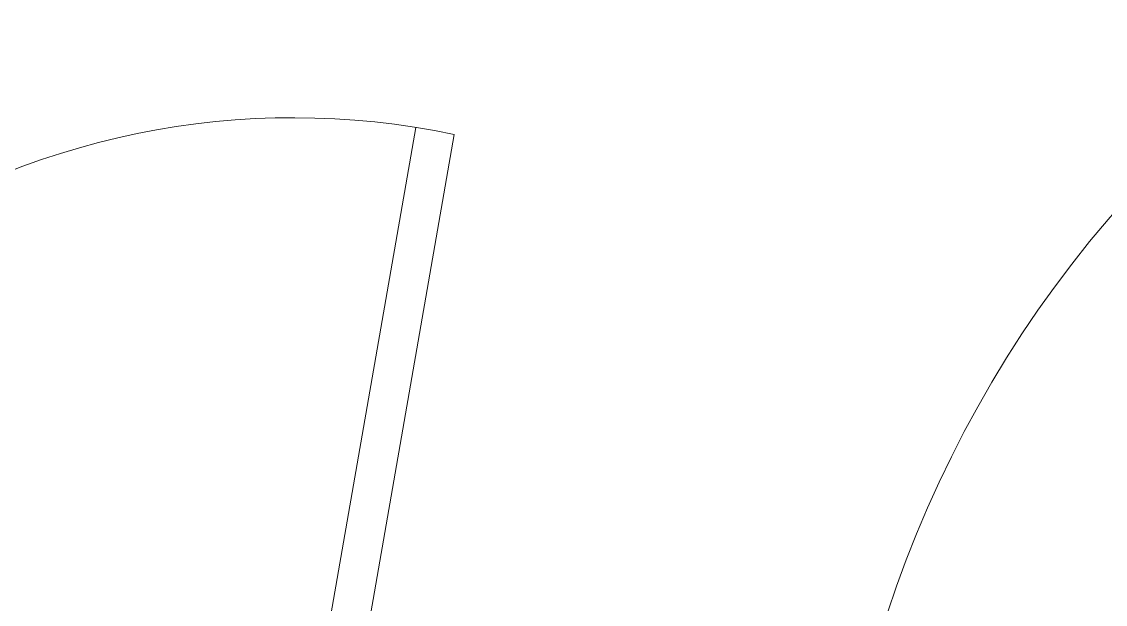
# Model space of a CAD drawing. Extents: x 274235 to 276654, y 142848 to 144425.
# Drawn here: x 276092.922 to 276094.036, y 143078.968 to 143079.567 of the extents above; entities that cross this region are included whole.
import ezdxf

# ---------------------------------------------------------------- set-up
doc = ezdxf.new("R2010")
doc.units = 0
doc.header["$LTSCALE"] = 1.5
doc.layers.get('0').update_dxf_attribs({"linetype": 'CONTINUOUS', "lineweight": 0})
doc.layers.add('_ACM-A-DOOR', color=1, linetype='CONTINUOUS', lineweight=5)

# ---------------------------------------------------------------- blocks, each defined once
blk = doc.blocks.new('ACM_Door-Regular-Single - 1323_1200_ S-2217204-F5_Working')
at = {"layer": '_ACM-A-DOOR'}
blk.add_arc((579.9999999999928, 20.00000000000006), 1199.999999999999, 89.99999999999994, 179.9999999999999, dxfattribs=at)
blk = doc.blocks.new('ACM_Door-Regular-Single-45D - 0923_800_ S-45-2487939-F5_Working')
at = {"layer": '_ACM-A-DOOR'}
for p, q in [((419.9999999999918, 20.00000000000209), (-165.331761003769, 605.3317610044207)), ((-193.9090327718665, 577.3404902775944), (391.7157287525133, -8.284271247444638))]:
    blk.add_line(p, q, dxfattribs=at)
blk.add_arc((379.9999999999927, 20.00000000000006), 800.0000000000006, 132.973866027775, 179.9999999999998, dxfattribs=at)
blk = doc.blocks.new('5f0512')
at = {"layer": '_ACM-A-DOOR'}
for name, p, rotation in [('ACM_Door-Regular-Single - 1323_1200_ S-2217204-F5_Working', (-148100.1932483568, -82364.3331139218), 45.00000000000033), ('ACM_Door-Regular-Single-45D - 0923_800_ S-45-2487939-F5_Working', (-149726.5388450591, -81904.71370617824), 314.9999999999994)]:
    blk.add_blockref(name, p, dxfattribs=dict(at, rotation=rotation))

msp = doc.modelspace()

# ---------------------------------------------------------------- block references
at = {"xscale": 0.0009999999999999994, "yscale": 0.001, "zscale": 0.001, "rotation": 350.1075696352769}
msp.add_blockref('5f0512', (276254.5380815538, 143133.931731411), dxfattribs=at)

doc.saveas('drawing.dxf')
